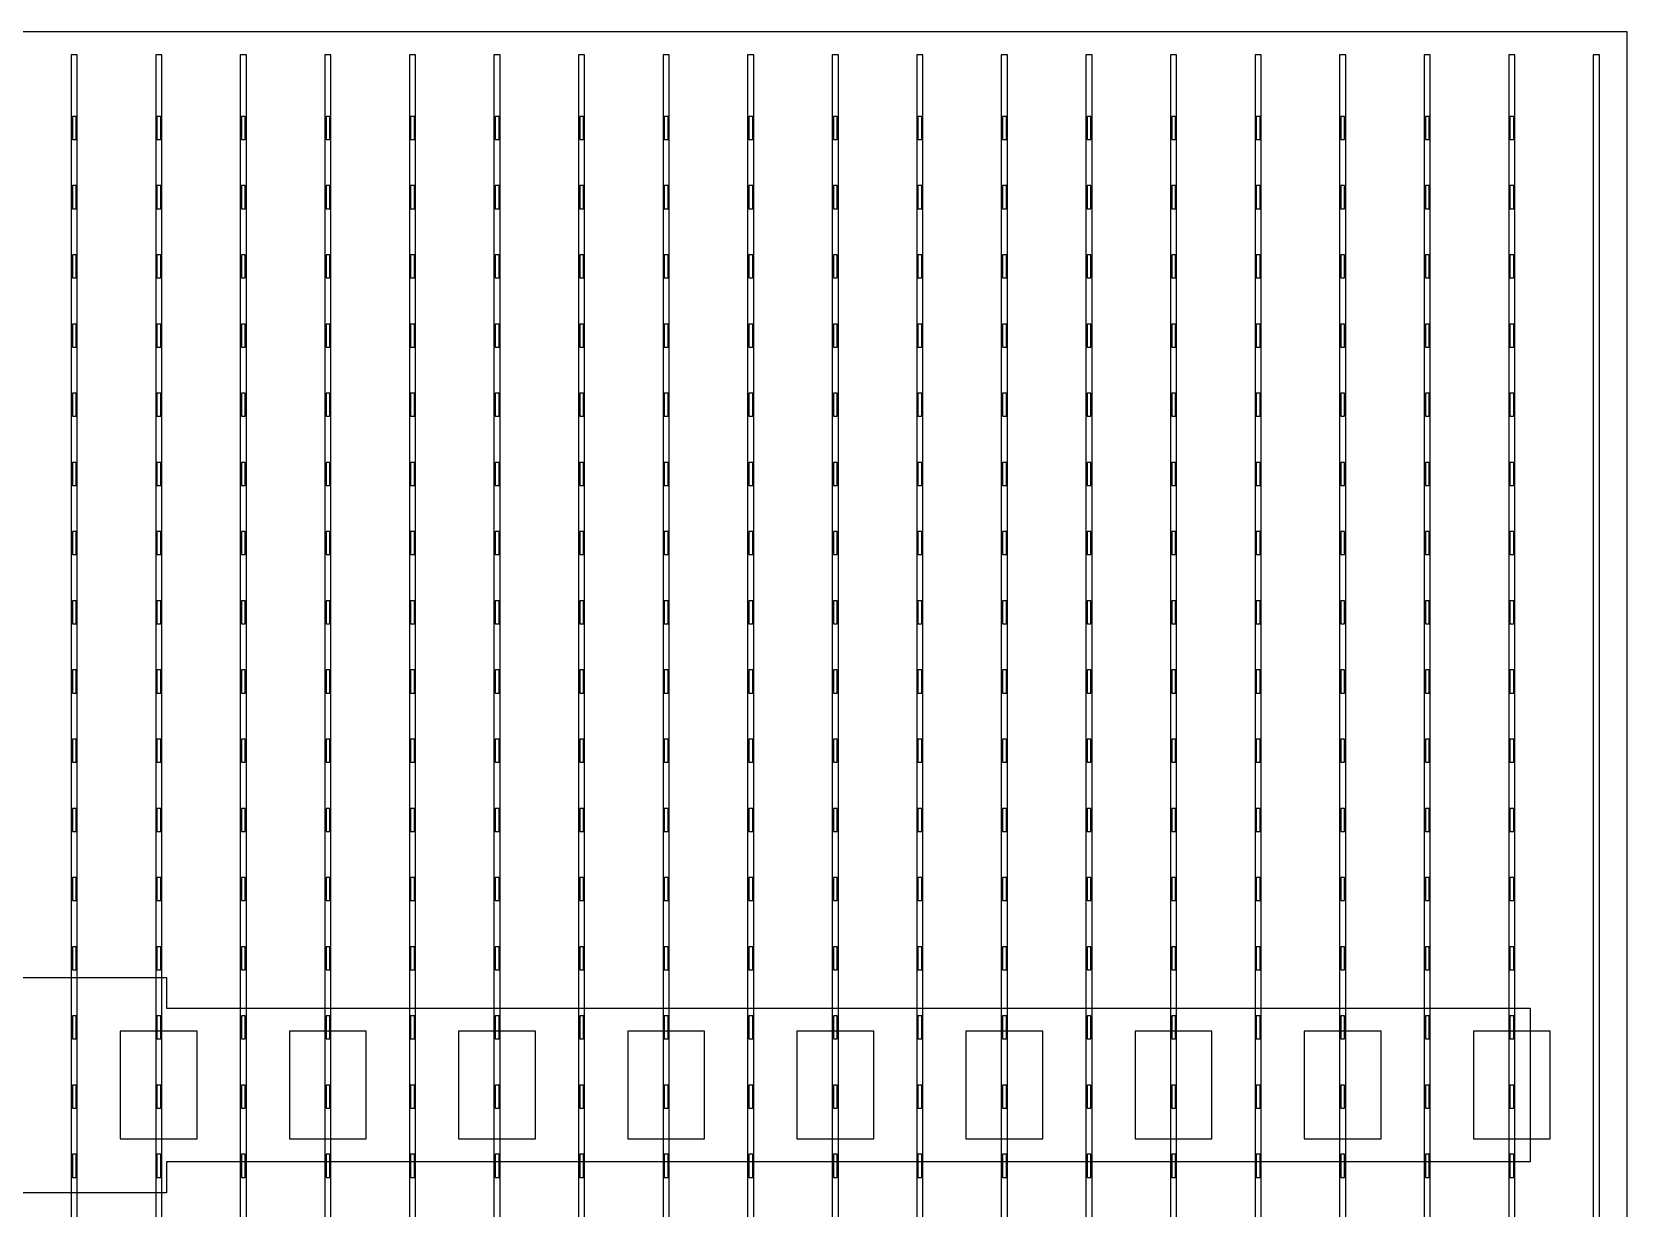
# Model space of a CAD drawing. Header units: millimetres. Extents: x -18 to 142, y -7 to 153.
# Drawn here: x 72.34 to 82.72, y 12.4 to 20.05 of the extents above; entities that cross this region are included whole.
import ezdxf

# ---------------------------------------------------------------- set-up
doc = ezdxf.new("R2010")
doc.units = ezdxf.units.MM
for name, color, linetype in [('BUSBARS', 3, 'Continuous'), ('CONTACT_PADS', 2, 'Continuous'), ('FINGERS', 1, 'Continuous'), ('INSULATION', 2, 'Continuous')]:
    doc.layers.add(name, color=color, linetype=linetype)

msp = doc.modelspace()

# ---------------------------------------------------------------- linework, layer by layer
at = {"layer": 'BUSBARS'}
msp.add_lwpolyline([(82.09, 13.7), (82.09, 12.7), (73.22, 12.7), (73.22, 12.5), (72.02, 12.5), (72.02, 12.7), (63.15, 12.7), (63.15, 13.7), (72.02, 13.7), (72.02, 13.9), (73.22, 13.9), (73.22, 13.7), (82.09, 13.7)], close=True, dxfattribs=at)
at = {"layer": 'CONTACT_PADS'}
for points in [[(72.633, 19.35), (72.633, 19.5), (72.608, 19.5), (72.608, 19.35), (72.633, 19.35)], [(73.183, 19.35), (73.183, 19.5), (73.158, 19.5), (73.158, 19.35), (73.183, 19.35)], [(73.733, 19.35), (73.733, 19.5), (73.708, 19.5), (73.708, 19.35), (73.733, 19.35)], [(74.283, 19.35), (74.283, 19.5), (74.258, 19.5), (74.258, 19.35), (74.283, 19.35)], [(74.833, 19.35), (74.833, 19.5), (74.808, 19.5), (74.808, 19.35), (74.833, 19.35)], [(75.383, 19.35), (75.383, 19.5), (75.358, 19.5), (75.358, 19.35), (75.383, 19.35)], [(75.933, 19.35), (75.933, 19.5), (75.908, 19.5), (75.908, 19.35), (75.933, 19.35)], [(76.483, 19.35), (76.483, 19.5), (76.458, 19.5), (76.458, 19.35), (76.483, 19.35)], [(77.033, 19.35), (77.033, 19.5), (77.008, 19.5), (77.008, 19.35), (77.033, 19.35)], [(77.583, 19.35), (77.583, 19.5), (77.558, 19.5), (77.558, 19.35), (77.583, 19.35)], [(78.133, 19.35), (78.133, 19.5), (78.108, 19.5), (78.108, 19.35), (78.133, 19.35)], [(78.683, 19.35), (78.683, 19.5), (78.658, 19.5), (78.658, 19.35), (78.683, 19.35)], [(79.233, 19.35), (79.233, 19.5), (79.208, 19.5), (79.208, 19.35), (79.233, 19.35)], [(79.783, 19.35), (79.783, 19.5), (79.758, 19.5), (79.758, 19.35), (79.783, 19.35)], [(80.333, 19.35), (80.333, 19.5), (80.308, 19.5), (80.308, 19.35), (80.333, 19.35)], [(80.883, 19.35), (80.883, 19.5), (80.858, 19.5), (80.858, 19.35), (80.883, 19.35)], [(81.433, 19.35), (81.433, 19.5), (81.408, 19.5), (81.408, 19.35), (81.433, 19.35)], [(81.983, 19.35), (81.983, 19.5), (81.958, 19.5), (81.958, 19.35), (81.983, 19.35)], [(72.633, 18.9), (72.633, 19.05), (72.608, 19.05), (72.608, 18.9), (72.633, 18.9)], [(73.183, 18.9), (73.183, 19.05), (73.158, 19.05), (73.158, 18.9), (73.183, 18.9)], [(73.733, 18.9), (73.733, 19.05), (73.708, 19.05), (73.708, 18.9), (73.733, 18.9)], [(74.283, 18.9), (74.283, 19.05), (74.258, 19.05), (74.258, 18.9), (74.283, 18.9)], [(74.833, 18.9), (74.833, 19.05), (74.808, 19.05), (74.808, 18.9), (74.833, 18.9)], [(75.383, 18.9), (75.383, 19.05), (75.358, 19.05), (75.358, 18.9), (75.383, 18.9)], [(75.933, 18.9), (75.933, 19.05), (75.908, 19.05), (75.908, 18.9), (75.933, 18.9)], [(76.483, 18.9), (76.483, 19.05), (76.458, 19.05), (76.458, 18.9), (76.483, 18.9)], [(77.033, 18.9), (77.033, 19.05), (77.008, 19.05), (77.008, 18.9), (77.033, 18.9)], [(77.583, 18.9), (77.583, 19.05), (77.558, 19.05), (77.558, 18.9), (77.583, 18.9)], [(78.133, 18.9), (78.133, 19.05), (78.108, 19.05), (78.108, 18.9), (78.133, 18.9)], [(78.683, 18.9), (78.683, 19.05), (78.658, 19.05), (78.658, 18.9), (78.683, 18.9)], [(79.233, 18.9), (79.233, 19.05), (79.208, 19.05), (79.208, 18.9), (79.233, 18.9)], [(79.783, 18.9), (79.783, 19.05), (79.758, 19.05), (79.758, 18.9), (79.783, 18.9)], [(80.333, 18.9), (80.333, 19.05), (80.308, 19.05), (80.308, 18.9), (80.333, 18.9)], [(80.883, 18.9), (80.883, 19.05), (80.858, 19.05), (80.858, 18.9), (80.883, 18.9)], [(81.433, 18.9), (81.433, 19.05), (81.408, 19.05), (81.408, 18.9), (81.433, 18.9)], [(81.983, 18.9), (81.983, 19.05), (81.958, 19.05), (81.958, 18.9), (81.983, 18.9)], [(72.633, 18.45), (72.633, 18.6), (72.608, 18.6), (72.608, 18.45), (72.633, 18.45)], [(73.183, 18.45), (73.183, 18.6), (73.158, 18.6), (73.158, 18.45), (73.183, 18.45)], [(73.733, 18.45), (73.733, 18.6), (73.708, 18.6), (73.708, 18.45), (73.733, 18.45)], [(74.283, 18.45), (74.283, 18.6), (74.258, 18.6), (74.258, 18.45), (74.283, 18.45)], [(74.833, 18.45), (74.833, 18.6), (74.808, 18.6), (74.808, 18.45), (74.833, 18.45)], [(75.383, 18.45), (75.383, 18.6), (75.358, 18.6), (75.358, 18.45), (75.383, 18.45)], [(75.933, 18.45), (75.933, 18.6), (75.908, 18.6), (75.908, 18.45), (75.933, 18.45)], [(76.483, 18.45), (76.483, 18.6), (76.458, 18.6), (76.458, 18.45), (76.483, 18.45)], [(77.033, 18.45), (77.033, 18.6), (77.008, 18.6), (77.008, 18.45), (77.033, 18.45)], [(77.583, 18.45), (77.583, 18.6), (77.558, 18.6), (77.558, 18.45), (77.583, 18.45)], [(78.133, 18.45), (78.133, 18.6), (78.108, 18.6), (78.108, 18.45), (78.133, 18.45)], [(78.683, 18.45), (78.683, 18.6), (78.658, 18.6), (78.658, 18.45), (78.683, 18.45)], [(79.233, 18.45), (79.233, 18.6), (79.208, 18.6), (79.208, 18.45), (79.233, 18.45)], [(79.783, 18.45), (79.783, 18.6), (79.758, 18.6), (79.758, 18.45), (79.783, 18.45)], [(80.333, 18.45), (80.333, 18.6), (80.308, 18.6), (80.308, 18.45), (80.333, 18.45)], [(80.883, 18.45), (80.883, 18.6), (80.858, 18.6), (80.858, 18.45), (80.883, 18.45)], [(81.433, 18.45), (81.433, 18.6), (81.408, 18.6), (81.408, 18.45), (81.433, 18.45)], [(81.983, 18.45), (81.983, 18.6), (81.958, 18.6), (81.958, 18.45), (81.983, 18.45)], [(72.633, 18), (72.633, 18.15), (72.608, 18.15), (72.608, 18), (72.633, 18)], [(73.183, 18), (73.183, 18.15), (73.158, 18.15), (73.158, 18), (73.183, 18)], [(73.733, 18), (73.733, 18.15), (73.708, 18.15), (73.708, 18), (73.733, 18)], [(74.283, 18), (74.283, 18.15), (74.258, 18.15), (74.258, 18), (74.283, 18)], [(74.833, 18), (74.833, 18.15), (74.808, 18.15), (74.808, 18), (74.833, 18)], [(75.383, 18), (75.383, 18.15), (75.358, 18.15), (75.358, 18), (75.383, 18)], [(75.933, 18), (75.933, 18.15), (75.908, 18.15), (75.908, 18), (75.933, 18)], [(76.483, 18), (76.483, 18.15), (76.458, 18.15), (76.458, 18), (76.483, 18)], [(77.033, 18), (77.033, 18.15), (77.008, 18.15), (77.008, 18), (77.033, 18)], [(77.583, 18), (77.583, 18.15), (77.558, 18.15), (77.558, 18), (77.583, 18)], [(78.133, 18), (78.133, 18.15), (78.108, 18.15), (78.108, 18), (78.133, 18)], [(78.683, 18), (78.683, 18.15), (78.658, 18.15), (78.658, 18), (78.683, 18)], [(79.233, 18), (79.233, 18.15), (79.208, 18.15), (79.208, 18), (79.233, 18)], [(79.783, 18), (79.783, 18.15), (79.758, 18.15), (79.758, 18), (79.783, 18)], [(80.333, 18), (80.333, 18.15), (80.308, 18.15), (80.308, 18), (80.333, 18)], [(80.883, 18), (80.883, 18.15), (80.858, 18.15), (80.858, 18), (80.883, 18)], [(81.433, 18), (81.433, 18.15), (81.408, 18.15), (81.408, 18), (81.433, 18)], [(81.983, 18), (81.983, 18.15), (81.958, 18.15), (81.958, 18), (81.983, 18)], [(72.633, 17.55), (72.633, 17.7), (72.608, 17.7), (72.608, 17.55), (72.633, 17.55)], [(73.183, 17.55), (73.183, 17.7), (73.158, 17.7), (73.158, 17.55), (73.183, 17.55)], [(73.733, 17.55), (73.733, 17.7), (73.708, 17.7), (73.708, 17.55), (73.733, 17.55)], [(74.283, 17.55), (74.283, 17.7), (74.258, 17.7), (74.258, 17.55), (74.283, 17.55)], [(74.833, 17.55), (74.833, 17.7), (74.808, 17.7), (74.808, 17.55), (74.833, 17.55)], [(75.383, 17.55), (75.383, 17.7), (75.358, 17.7), (75.358, 17.55), (75.383, 17.55)], [(75.933, 17.55), (75.933, 17.7), (75.908, 17.7), (75.908, 17.55), (75.933, 17.55)], [(76.483, 17.55), (76.483, 17.7), (76.458, 17.7), (76.458, 17.55), (76.483, 17.55)], [(77.033, 17.55), (77.033, 17.7), (77.008, 17.7), (77.008, 17.55), (77.033, 17.55)], [(77.583, 17.55), (77.583, 17.7), (77.558, 17.7), (77.558, 17.55), (77.583, 17.55)], [(78.133, 17.55), (78.133, 17.7), (78.108, 17.7), (78.108, 17.55), (78.133, 17.55)], [(78.683, 17.55), (78.683, 17.7), (78.658, 17.7), (78.658, 17.55), (78.683, 17.55)], [(79.233, 17.55), (79.233, 17.7), (79.208, 17.7), (79.208, 17.55), (79.233, 17.55)], [(79.783, 17.55), (79.783, 17.7), (79.758, 17.7), (79.758, 17.55), (79.783, 17.55)], [(80.333, 17.55), (80.333, 17.7), (80.308, 17.7), (80.308, 17.55), (80.333, 17.55)], [(80.883, 17.55), (80.883, 17.7), (80.858, 17.7), (80.858, 17.55), (80.883, 17.55)], [(81.433, 17.55), (81.433, 17.7), (81.408, 17.7), (81.408, 17.55), (81.433, 17.55)], [(81.983, 17.55), (81.983, 17.7), (81.958, 17.7), (81.958, 17.55), (81.983, 17.55)], [(72.633, 17.1), (72.633, 17.25), (72.608, 17.25), (72.608, 17.1), (72.633, 17.1)], [(73.183, 17.1), (73.183, 17.25), (73.158, 17.25), (73.158, 17.1), (73.183, 17.1)], [(73.733, 17.1), (73.733, 17.25), (73.708, 17.25), (73.708, 17.1), (73.733, 17.1)], [(74.283, 17.1), (74.283, 17.25), (74.258, 17.25), (74.258, 17.1), (74.283, 17.1)], [(74.833, 17.1), (74.833, 17.25), (74.808, 17.25), (74.808, 17.1), (74.833, 17.1)], [(75.383, 17.1), (75.383, 17.25), (75.358, 17.25), (75.358, 17.1), (75.383, 17.1)], [(75.933, 17.1), (75.933, 17.25), (75.908, 17.25), (75.908, 17.1), (75.933, 17.1)], [(76.483, 17.1), (76.483, 17.25), (76.458, 17.25), (76.458, 17.1), (76.483, 17.1)], [(77.033, 17.1), (77.033, 17.25), (77.008, 17.25), (77.008, 17.1), (77.033, 17.1)], [(77.583, 17.1), (77.583, 17.25), (77.558, 17.25), (77.558, 17.1), (77.583, 17.1)], [(78.133, 17.1), (78.133, 17.25), (78.108, 17.25), (78.108, 17.1), (78.133, 17.1)], [(78.683, 17.1), (78.683, 17.25), (78.658, 17.25), (78.658, 17.1), (78.683, 17.1)], [(79.233, 17.1), (79.233, 17.25), (79.208, 17.25), (79.208, 17.1), (79.233, 17.1)], [(79.783, 17.1), (79.783, 17.25), (79.758, 17.25), (79.758, 17.1), (79.783, 17.1)], [(80.333, 17.1), (80.333, 17.25), (80.308, 17.25), (80.308, 17.1), (80.333, 17.1)], [(80.883, 17.1), (80.883, 17.25), (80.858, 17.25), (80.858, 17.1), (80.883, 17.1)], [(81.433, 17.1), (81.433, 17.25), (81.408, 17.25), (81.408, 17.1), (81.433, 17.1)], [(81.983, 17.1), (81.983, 17.25), (81.958, 17.25), (81.958, 17.1), (81.983, 17.1)], [(72.633, 16.65), (72.633, 16.8), (72.608, 16.8), (72.608, 16.65), (72.633, 16.65)], [(73.183, 16.65), (73.183, 16.8), (73.158, 16.8), (73.158, 16.65), (73.183, 16.65)], [(73.733, 16.65), (73.733, 16.8), (73.708, 16.8), (73.708, 16.65), (73.733, 16.65)], [(74.283, 16.65), (74.283, 16.8), (74.258, 16.8), (74.258, 16.65), (74.283, 16.65)], [(74.833, 16.65), (74.833, 16.8), (74.808, 16.8), (74.808, 16.65), (74.833, 16.65)], [(75.383, 16.65), (75.383, 16.8), (75.358, 16.8), (75.358, 16.65), (75.383, 16.65)], [(75.933, 16.65), (75.933, 16.8), (75.908, 16.8), (75.908, 16.65), (75.933, 16.65)], [(76.483, 16.65), (76.483, 16.8), (76.458, 16.8), (76.458, 16.65), (76.483, 16.65)], [(77.033, 16.65), (77.033, 16.8), (77.008, 16.8), (77.008, 16.65), (77.033, 16.65)], [(77.583, 16.65), (77.583, 16.8), (77.558, 16.8), (77.558, 16.65), (77.583, 16.65)], [(78.133, 16.65), (78.133, 16.8), (78.108, 16.8), (78.108, 16.65), (78.133, 16.65)], [(78.683, 16.65), (78.683, 16.8), (78.658, 16.8), (78.658, 16.65), (78.683, 16.65)], [(79.233, 16.65), (79.233, 16.8), (79.208, 16.8), (79.208, 16.65), (79.233, 16.65)], [(79.783, 16.65), (79.783, 16.8), (79.758, 16.8), (79.758, 16.65), (79.783, 16.65)], [(80.333, 16.65), (80.333, 16.8), (80.308, 16.8), (80.308, 16.65), (80.333, 16.65)], [(80.883, 16.65), (80.883, 16.8), (80.858, 16.8), (80.858, 16.65), (80.883, 16.65)], [(81.433, 16.65), (81.433, 16.8), (81.408, 16.8), (81.408, 16.65), (81.433, 16.65)], [(81.983, 16.65), (81.983, 16.8), (81.958, 16.8), (81.958, 16.65), (81.983, 16.65)], [(72.633, 16.2), (72.633, 16.35), (72.608, 16.35), (72.608, 16.2), (72.633, 16.2)], [(73.183, 16.2), (73.183, 16.35), (73.158, 16.35), (73.158, 16.2), (73.183, 16.2)], [(73.733, 16.2), (73.733, 16.35), (73.708, 16.35), (73.708, 16.2), (73.733, 16.2)], [(74.283, 16.2), (74.283, 16.35), (74.258, 16.35), (74.258, 16.2), (74.283, 16.2)], [(74.833, 16.2), (74.833, 16.35), (74.808, 16.35), (74.808, 16.2), (74.833, 16.2)], [(75.383, 16.2), (75.383, 16.35), (75.358, 16.35), (75.358, 16.2), (75.383, 16.2)], [(75.933, 16.2), (75.933, 16.35), (75.908, 16.35), (75.908, 16.2), (75.933, 16.2)], [(76.483, 16.2), (76.483, 16.35), (76.458, 16.35), (76.458, 16.2), (76.483, 16.2)], [(77.033, 16.2), (77.033, 16.35), (77.008, 16.35), (77.008, 16.2), (77.033, 16.2)], [(77.583, 16.2), (77.583, 16.35), (77.558, 16.35), (77.558, 16.2), (77.583, 16.2)], [(78.133, 16.2), (78.133, 16.35), (78.108, 16.35), (78.108, 16.2), (78.133, 16.2)], [(78.683, 16.2), (78.683, 16.35), (78.658, 16.35), (78.658, 16.2), (78.683, 16.2)], [(79.233, 16.2), (79.233, 16.35), (79.208, 16.35), (79.208, 16.2), (79.233, 16.2)], [(79.783, 16.2), (79.783, 16.35), (79.758, 16.35), (79.758, 16.2), (79.783, 16.2)], [(80.333, 16.2), (80.333, 16.35), (80.308, 16.35), (80.308, 16.2), (80.333, 16.2)], [(80.883, 16.2), (80.883, 16.35), (80.858, 16.35), (80.858, 16.2), (80.883, 16.2)], [(81.433, 16.2), (81.433, 16.35), (81.408, 16.35), (81.408, 16.2), (81.433, 16.2)], [(81.983, 16.2), (81.983, 16.35), (81.958, 16.35), (81.958, 16.2), (81.983, 16.2)], [(72.633, 15.75), (72.633, 15.9), (72.608, 15.9), (72.608, 15.75), (72.633, 15.75)], [(73.183, 15.75), (73.183, 15.9), (73.158, 15.9), (73.158, 15.75), (73.183, 15.75)], [(73.733, 15.75), (73.733, 15.9), (73.708, 15.9), (73.708, 15.75), (73.733, 15.75)], [(74.283, 15.75), (74.283, 15.9), (74.258, 15.9), (74.258, 15.75), (74.283, 15.75)], [(74.833, 15.75), (74.833, 15.9), (74.808, 15.9), (74.808, 15.75), (74.833, 15.75)], [(75.383, 15.75), (75.383, 15.9), (75.358, 15.9), (75.358, 15.75), (75.383, 15.75)], [(75.933, 15.75), (75.933, 15.9), (75.908, 15.9), (75.908, 15.75), (75.933, 15.75)], [(76.483, 15.75), (76.483, 15.9), (76.458, 15.9), (76.458, 15.75), (76.483, 15.75)], [(77.033, 15.75), (77.033, 15.9), (77.008, 15.9), (77.008, 15.75), (77.033, 15.75)], [(77.583, 15.75), (77.583, 15.9), (77.558, 15.9), (77.558, 15.75), (77.583, 15.75)], [(78.133, 15.75), (78.133, 15.9), (78.108, 15.9), (78.108, 15.75), (78.133, 15.75)], [(78.683, 15.75), (78.683, 15.9), (78.658, 15.9), (78.658, 15.75), (78.683, 15.75)], [(79.233, 15.75), (79.233, 15.9), (79.208, 15.9), (79.208, 15.75), (79.233, 15.75)], [(79.783, 15.75), (79.783, 15.9), (79.758, 15.9), (79.758, 15.75), (79.783, 15.75)], [(80.333, 15.75), (80.333, 15.9), (80.308, 15.9), (80.308, 15.75), (80.333, 15.75)], [(80.883, 15.75), (80.883, 15.9), (80.858, 15.9), (80.858, 15.75), (80.883, 15.75)], [(81.433, 15.75), (81.433, 15.9), (81.408, 15.9), (81.408, 15.75), (81.433, 15.75)], [(81.983, 15.75), (81.983, 15.9), (81.958, 15.9), (81.958, 15.75), (81.983, 15.75)], [(72.633, 15.3), (72.633, 15.45), (72.608, 15.45), (72.608, 15.3), (72.633, 15.3)], [(73.183, 15.3), (73.183, 15.45), (73.158, 15.45), (73.158, 15.3), (73.183, 15.3)], [(73.733, 15.3), (73.733, 15.45), (73.708, 15.45), (73.708, 15.3), (73.733, 15.3)], [(74.283, 15.3), (74.283, 15.45), (74.258, 15.45), (74.258, 15.3), (74.283, 15.3)], [(74.833, 15.3), (74.833, 15.45), (74.808, 15.45), (74.808, 15.3), (74.833, 15.3)], [(75.383, 15.3), (75.383, 15.45), (75.358, 15.45), (75.358, 15.3), (75.383, 15.3)], [(75.933, 15.3), (75.933, 15.45), (75.908, 15.45), (75.908, 15.3), (75.933, 15.3)], [(76.483, 15.3), (76.483, 15.45), (76.458, 15.45), (76.458, 15.3), (76.483, 15.3)], [(77.033, 15.3), (77.033, 15.45), (77.008, 15.45), (77.008, 15.3), (77.033, 15.3)], [(77.583, 15.3), (77.583, 15.45), (77.558, 15.45), (77.558, 15.3), (77.583, 15.3)], [(78.133, 15.3), (78.133, 15.45), (78.108, 15.45), (78.108, 15.3), (78.133, 15.3)], [(78.683, 15.3), (78.683, 15.45), (78.658, 15.45), (78.658, 15.3), (78.683, 15.3)], [(79.233, 15.3), (79.233, 15.45), (79.208, 15.45), (79.208, 15.3), (79.233, 15.3)], [(79.783, 15.3), (79.783, 15.45), (79.758, 15.45), (79.758, 15.3), (79.783, 15.3)], [(80.333, 15.3), (80.333, 15.45), (80.308, 15.45), (80.308, 15.3), (80.333, 15.3)], [(80.883, 15.3), (80.883, 15.45), (80.858, 15.45), (80.858, 15.3), (80.883, 15.3)], [(81.433, 15.3), (81.433, 15.45), (81.408, 15.45), (81.408, 15.3), (81.433, 15.3)], [(81.983, 15.3), (81.983, 15.45), (81.958, 15.45), (81.958, 15.3), (81.983, 15.3)], [(72.633, 14.85), (72.633, 15), (72.608, 15), (72.608, 14.85), (72.633, 14.85)], [(73.183, 14.85), (73.183, 15), (73.158, 15), (73.158, 14.85), (73.183, 14.85)], [(73.733, 14.85), (73.733, 15), (73.708, 15), (73.708, 14.85), (73.733, 14.85)], [(74.283, 14.85), (74.283, 15), (74.258, 15), (74.258, 14.85), (74.283, 14.85)], [(74.833, 14.85), (74.833, 15), (74.808, 15), (74.808, 14.85), (74.833, 14.85)], [(75.383, 14.85), (75.383, 15), (75.358, 15), (75.358, 14.85), (75.383, 14.85)], [(75.933, 14.85), (75.933, 15), (75.908, 15), (75.908, 14.85), (75.933, 14.85)], [(76.483, 14.85), (76.483, 15), (76.458, 15), (76.458, 14.85), (76.483, 14.85)], [(77.033, 14.85), (77.033, 15), (77.008, 15), (77.008, 14.85), (77.033, 14.85)], [(77.583, 14.85), (77.583, 15), (77.558, 15), (77.558, 14.85), (77.583, 14.85)], [(78.133, 14.85), (78.133, 15), (78.108, 15), (78.108, 14.85), (78.133, 14.85)], [(78.683, 14.85), (78.683, 15), (78.658, 15), (78.658, 14.85), (78.683, 14.85)], [(79.233, 14.85), (79.233, 15), (79.208, 15), (79.208, 14.85), (79.233, 14.85)], [(79.783, 14.85), (79.783, 15), (79.758, 15), (79.758, 14.85), (79.783, 14.85)], [(80.333, 14.85), (80.333, 15), (80.308, 15), (80.308, 14.85), (80.333, 14.85)], [(80.883, 14.85), (80.883, 15), (80.858, 15), (80.858, 14.85), (80.883, 14.85)], [(81.433, 14.85), (81.433, 15), (81.408, 15), (81.408, 14.85), (81.433, 14.85)], [(81.983, 14.85), (81.983, 15), (81.958, 15), (81.958, 14.85), (81.983, 14.85)], [(72.633, 14.4), (72.633, 14.55), (72.608, 14.55), (72.608, 14.4), (72.633, 14.4)], [(73.183, 14.4), (73.183, 14.55), (73.158, 14.55), (73.158, 14.4), (73.183, 14.4)], [(73.733, 14.4), (73.733, 14.55), (73.708, 14.55), (73.708, 14.4), (73.733, 14.4)], [(74.283, 14.4), (74.283, 14.55), (74.258, 14.55), (74.258, 14.4), (74.283, 14.4)], [(74.833, 14.4), (74.833, 14.55), (74.808, 14.55), (74.808, 14.4), (74.833, 14.4)], [(75.383, 14.4), (75.383, 14.55), (75.358, 14.55), (75.358, 14.4), (75.383, 14.4)], [(75.933, 14.4), (75.933, 14.55), (75.908, 14.55), (75.908, 14.4), (75.933, 14.4)], [(76.483, 14.4), (76.483, 14.55), (76.458, 14.55), (76.458, 14.4), (76.483, 14.4)], [(77.033, 14.4), (77.033, 14.55), (77.008, 14.55), (77.008, 14.4), (77.033, 14.4)], [(77.583, 14.4), (77.583, 14.55), (77.558, 14.55), (77.558, 14.4), (77.583, 14.4)], [(78.133, 14.4), (78.133, 14.55), (78.108, 14.55), (78.108, 14.4), (78.133, 14.4)], [(78.683, 14.4), (78.683, 14.55), (78.658, 14.55), (78.658, 14.4), (78.683, 14.4)], [(79.233, 14.4), (79.233, 14.55), (79.208, 14.55), (79.208, 14.4), (79.233, 14.4)], [(79.783, 14.4), (79.783, 14.55), (79.758, 14.55), (79.758, 14.4), (79.783, 14.4)], [(80.333, 14.4), (80.333, 14.55), (80.308, 14.55), (80.308, 14.4), (80.333, 14.4)], [(80.883, 14.4), (80.883, 14.55), (80.858, 14.55), (80.858, 14.4), (80.883, 14.4)], [(81.433, 14.4), (81.433, 14.55), (81.408, 14.55), (81.408, 14.4), (81.433, 14.4)], [(81.983, 14.4), (81.983, 14.55), (81.958, 14.55), (81.958, 14.4), (81.983, 14.4)], [(72.633, 13.95), (72.633, 14.1), (72.608, 14.1), (72.608, 13.95), (72.633, 13.95)], [(73.183, 13.95), (73.183, 14.1), (73.158, 14.1), (73.158, 13.95), (73.183, 13.95)], [(73.733, 13.95), (73.733, 14.1), (73.708, 14.1), (73.708, 13.95), (73.733, 13.95)], [(74.283, 13.95), (74.283, 14.1), (74.258, 14.1), (74.258, 13.95), (74.283, 13.95)], [(74.833, 13.95), (74.833, 14.1), (74.808, 14.1), (74.808, 13.95), (74.833, 13.95)], [(75.383, 13.95), (75.383, 14.1), (75.358, 14.1), (75.358, 13.95), (75.383, 13.95)], [(75.933, 13.95), (75.933, 14.1), (75.908, 14.1), (75.908, 13.95), (75.933, 13.95)], [(76.483, 13.95), (76.483, 14.1), (76.458, 14.1), (76.458, 13.95), (76.483, 13.95)], [(77.033, 13.95), (77.033, 14.1), (77.008, 14.1), (77.008, 13.95), (77.033, 13.95)], [(77.583, 13.95), (77.583, 14.1), (77.558, 14.1), (77.558, 13.95), (77.583, 13.95)], [(78.133, 13.95), (78.133, 14.1), (78.108, 14.1), (78.108, 13.95), (78.133, 13.95)], [(78.683, 13.95), (78.683, 14.1), (78.658, 14.1), (78.658, 13.95), (78.683, 13.95)], [(79.233, 13.95), (79.233, 14.1), (79.208, 14.1), (79.208, 13.95), (79.233, 13.95)], [(79.783, 13.95), (79.783, 14.1), (79.758, 14.1), (79.758, 13.95), (79.783, 13.95)], [(80.333, 13.95), (80.333, 14.1), (80.308, 14.1), (80.308, 13.95), (80.333, 13.95)], [(80.883, 13.95), (80.883, 14.1), (80.858, 14.1), (80.858, 13.95), (80.883, 13.95)], [(81.433, 13.95), (81.433, 14.1), (81.408, 14.1), (81.408, 13.95), (81.433, 13.95)], [(81.983, 13.95), (81.983, 14.1), (81.958, 14.1), (81.958, 13.95), (81.983, 13.95)], [(72.633, 13.5), (72.633, 13.65), (72.608, 13.65), (72.608, 13.5), (72.633, 13.5)], [(73.183, 13.5), (73.183, 13.65), (73.158, 13.65), (73.158, 13.5), (73.183, 13.5)], [(73.733, 13.5), (73.733, 13.65), (73.708, 13.65), (73.708, 13.5), (73.733, 13.5)], [(74.283, 13.5), (74.283, 13.65), (74.258, 13.65), (74.258, 13.5), (74.283, 13.5)], [(74.833, 13.5), (74.833, 13.65), (74.808, 13.65), (74.808, 13.5), (74.833, 13.5)], [(75.383, 13.5), (75.383, 13.65), (75.358, 13.65), (75.358, 13.5), (75.383, 13.5)], [(75.933, 13.5), (75.933, 13.65), (75.908, 13.65), (75.908, 13.5), (75.933, 13.5)], [(76.483, 13.5), (76.483, 13.65), (76.458, 13.65), (76.458, 13.5), (76.483, 13.5)], [(77.033, 13.5), (77.033, 13.65), (77.008, 13.65), (77.008, 13.5), (77.033, 13.5)], [(77.583, 13.5), (77.583, 13.65), (77.558, 13.65), (77.558, 13.5), (77.583, 13.5)], [(78.133, 13.5), (78.133, 13.65), (78.108, 13.65), (78.108, 13.5), (78.133, 13.5)], [(78.683, 13.5), (78.683, 13.65), (78.658, 13.65), (78.658, 13.5), (78.683, 13.5)], [(79.233, 13.5), (79.233, 13.65), (79.208, 13.65), (79.208, 13.5), (79.233, 13.5)], [(79.783, 13.5), (79.783, 13.65), (79.758, 13.65), (79.758, 13.5), (79.783, 13.5)], [(80.333, 13.5), (80.333, 13.65), (80.308, 13.65), (80.308, 13.5), (80.333, 13.5)], [(80.883, 13.5), (80.883, 13.65), (80.858, 13.65), (80.858, 13.5), (80.883, 13.5)], [(81.433, 13.5), (81.433, 13.65), (81.408, 13.65), (81.408, 13.5), (81.433, 13.5)], [(81.983, 13.5), (81.983, 13.65), (81.958, 13.65), (81.958, 13.5), (81.983, 13.5)], [(72.633, 13.05), (72.633, 13.2), (72.608, 13.2), (72.608, 13.05), (72.633, 13.05)], [(73.183, 13.05), (73.183, 13.2), (73.158, 13.2), (73.158, 13.05), (73.183, 13.05)], [(73.733, 13.05), (73.733, 13.2), (73.708, 13.2), (73.708, 13.05), (73.733, 13.05)], [(74.283, 13.05), (74.283, 13.2), (74.258, 13.2), (74.258, 13.05), (74.283, 13.05)], [(74.833, 13.05), (74.833, 13.2), (74.808, 13.2), (74.808, 13.05), (74.833, 13.05)], [(75.383, 13.05), (75.383, 13.2), (75.358, 13.2), (75.358, 13.05), (75.383, 13.05)], [(75.933, 13.05), (75.933, 13.2), (75.908, 13.2), (75.908, 13.05), (75.933, 13.05)], [(76.483, 13.05), (76.483, 13.2), (76.458, 13.2), (76.458, 13.05), (76.483, 13.05)], [(77.033, 13.05), (77.033, 13.2), (77.008, 13.2), (77.008, 13.05), (77.033, 13.05)], [(77.583, 13.05), (77.583, 13.2), (77.558, 13.2), (77.558, 13.05), (77.583, 13.05)], [(78.133, 13.05), (78.133, 13.2), (78.108, 13.2), (78.108, 13.05), (78.133, 13.05)], [(78.683, 13.05), (78.683, 13.2), (78.658, 13.2), (78.658, 13.05), (78.683, 13.05)], [(79.233, 13.05), (79.233, 13.2), (79.208, 13.2), (79.208, 13.05), (79.233, 13.05)], [(79.783, 13.05), (79.783, 13.2), (79.758, 13.2), (79.758, 13.05), (79.783, 13.05)], [(80.333, 13.05), (80.333, 13.2), (80.308, 13.2), (80.308, 13.05), (80.333, 13.05)], [(80.883, 13.05), (80.883, 13.2), (80.858, 13.2), (80.858, 13.05), (80.883, 13.05)], [(81.433, 13.05), (81.433, 13.2), (81.408, 13.2), (81.408, 13.05), (81.433, 13.05)], [(81.983, 13.05), (81.983, 13.2), (81.958, 13.2), (81.958, 13.05), (81.983, 13.05)], [(72.633, 12.6), (72.633, 12.75), (72.608, 12.75), (72.608, 12.6), (72.633, 12.6)], [(73.183, 12.6), (73.183, 12.75), (73.158, 12.75), (73.158, 12.6), (73.183, 12.6)], [(73.733, 12.6), (73.733, 12.75), (73.708, 12.75), (73.708, 12.6), (73.733, 12.6)], [(74.283, 12.6), (74.283, 12.75), (74.258, 12.75), (74.258, 12.6), (74.283, 12.6)], [(74.833, 12.6), (74.833, 12.75), (74.808, 12.75), (74.808, 12.6), (74.833, 12.6)], [(75.383, 12.6), (75.383, 12.75), (75.358, 12.75), (75.358, 12.6), (75.383, 12.6)], [(75.933, 12.6), (75.933, 12.75), (75.908, 12.75), (75.908, 12.6), (75.933, 12.6)], [(76.483, 12.6), (76.483, 12.75), (76.458, 12.75), (76.458, 12.6), (76.483, 12.6)], [(77.033, 12.6), (77.033, 12.75), (77.008, 12.75), (77.008, 12.6), (77.033, 12.6)], [(77.583, 12.6), (77.583, 12.75), (77.558, 12.75), (77.558, 12.6), (77.583, 12.6)], [(78.133, 12.6), (78.133, 12.75), (78.108, 12.75), (78.108, 12.6), (78.133, 12.6)], [(78.683, 12.6), (78.683, 12.75), (78.658, 12.75), (78.658, 12.6), (78.683, 12.6)], [(79.233, 12.6), (79.233, 12.75), (79.208, 12.75), (79.208, 12.6), (79.233, 12.6)], [(79.783, 12.6), (79.783, 12.75), (79.758, 12.75), (79.758, 12.6), (79.783, 12.6)], [(80.333, 12.6), (80.333, 12.75), (80.308, 12.75), (80.308, 12.6), (80.333, 12.6)], [(80.883, 12.6), (80.883, 12.75), (80.858, 12.75), (80.858, 12.6), (80.883, 12.6)], [(81.433, 12.6), (81.433, 12.75), (81.408, 12.75), (81.408, 12.6), (81.433, 12.6)], [(81.983, 12.6), (81.983, 12.75), (81.958, 12.75), (81.958, 12.6), (81.983, 12.6)]]:
    msp.add_lwpolyline(points, close=True, dxfattribs=at)
at = {"layer": 'FINGERS'}
for points in [[(72.64, 0), (72.64, 19.9), (72.6, 19.9), (72.6, 0), (72.64, 0)], [(73.19, 0), (73.19, 19.9), (73.15, 19.9), (73.15, 0), (73.19, 0)], [(73.74, 0), (73.74, 19.9), (73.7, 19.9), (73.7, 0), (73.74, 0)], [(74.29, 0), (74.29, 19.9), (74.25, 19.9), (74.25, 0), (74.29, 0)], [(74.84, 0), (74.84, 19.9), (74.8, 19.9), (74.8, 0), (74.84, 0)], [(75.39, 0), (75.39, 19.9), (75.35, 19.9), (75.35, 0), (75.39, 0)], [(75.94, 0), (75.94, 19.9), (75.9, 19.9), (75.9, 0), (75.94, 0)], [(76.49, 0), (76.49, 19.9), (76.45, 19.9), (76.45, 0), (76.49, 0)], [(77.04, 0), (77.04, 19.9), (77, 19.9), (77, 0), (77.04, 0)], [(77.59, 0), (77.59, 19.9), (77.55, 19.9), (77.55, 0), (77.59, 0)], [(78.14, 0), (78.14, 19.9), (78.1, 19.9), (78.1, 0), (78.14, 0)], [(78.69, 0), (78.69, 19.9), (78.65, 19.9), (78.65, 0), (78.69, 0)], [(79.24, 0), (79.24, 19.9), (79.2, 19.9), (79.2, 0), (79.24, 0)], [(79.79, 0), (79.79, 19.9), (79.75, 19.9), (79.75, 0), (79.79, 0)], [(80.34, 0), (80.34, 19.9), (80.3, 19.9), (80.3, 0), (80.34, 0)], [(80.89, 0), (80.89, 19.9), (80.85, 19.9), (80.85, 0), (80.89, 0)], [(81.44, 0), (81.44, 19.9), (81.4, 19.9), (81.4, 0), (81.44, 0)], [(81.99, 0), (81.99, 19.9), (81.95, 19.9), (81.95, 0), (81.99, 0)], [(82.54, 0), (82.54, 19.9), (82.5, 19.9), (82.5, 0), (82.54, 0)]]:
    msp.add_lwpolyline(points, close=True, dxfattribs=at)
at = {"layer": 'INSULATION'}
for points in [[(82.72, -0.15), (82.72, 20.05), (62.52, 20.05), (62.52, -0.15), (82.72, -0.15)], [(73.42, 12.85), (73.42, 13.55), (72.92, 13.55), (72.92, 12.85), (73.42, 12.85)], [(74.52, 12.85), (74.52, 13.55), (74.02, 13.55), (74.02, 12.85), (74.52, 12.85)], [(75.62, 12.85), (75.62, 13.55), (75.12, 13.55), (75.12, 12.85), (75.62, 12.85)], [(76.72, 12.85), (76.72, 13.55), (76.22, 13.55), (76.22, 12.85), (76.72, 12.85)], [(77.82, 12.85), (77.82, 13.55), (77.32, 13.55), (77.32, 12.85), (77.82, 12.85)], [(78.92, 12.85), (78.92, 13.55), (78.42, 13.55), (78.42, 12.85), (78.92, 12.85)], [(80.02, 12.85), (80.02, 13.55), (79.52, 13.55), (79.52, 12.85), (80.02, 12.85)], [(81.12, 12.85), (81.12, 13.55), (80.62, 13.55), (80.62, 12.85), (81.12, 12.85)], [(82.22, 12.85), (82.22, 13.55), (81.72, 13.55), (81.72, 12.85), (82.22, 12.85)]]:
    msp.add_lwpolyline(points, close=True, dxfattribs=at)

doc.saveas('drawing.dxf')
